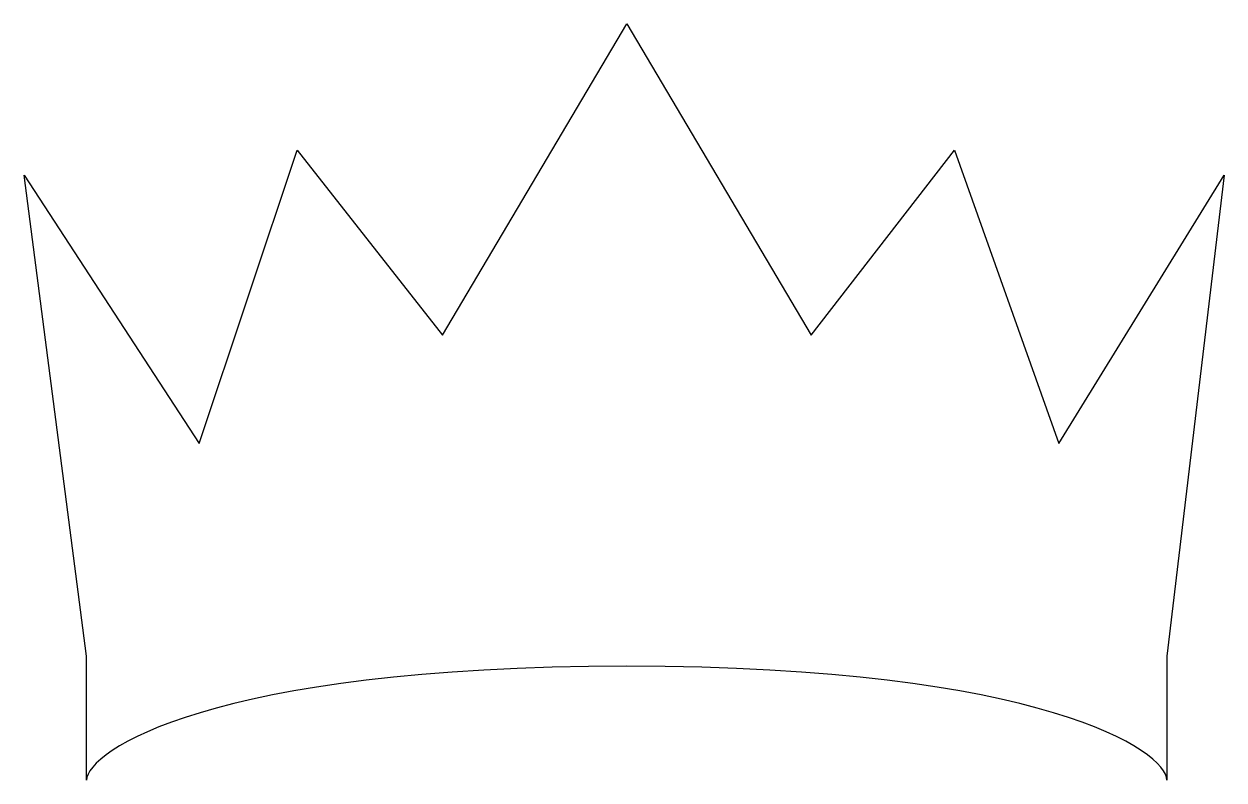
# Model space of a CAD drawing. Header units: centimetres. Extents: x -9.8 to 9.8, y -6.2 to 6.2.
import ezdxf

# ---------------------------------------------------------------- set-up
doc = ezdxf.new("R2010")
doc.units = ezdxf.units.CM
doc.header["$MEASUREMENT"] = 0
doc.layers.add('Camada 1', color=7, linetype='Continuous')

msp = doc.modelspace()

# ---------------------------------------------------------------- linework, layer by layer
at = {"layer": 'Camada 1'}
msp.add_open_spline([(7.13457, -0.68091), (7.13457, -0.68091), (5.42092, 4.13239), (5.42092, 4.13239), (5.42092, 4.13239), (5.42092, 4.13239), (3.07136, 1.09643), (3.07136, 1.09643), (3.07136, 1.09643), (3.07136, 1.09643), (0.04755, 6.20289), (0.04755, 6.20289), (0.04755, 6.20289), (0.04755, 6.20289), (-2.98037, 1.09643), (-2.98037, 1.09643), (-2.98037, 1.09643), (-2.98037, 1.09643), (-5.36427, 4.13242), (-5.36427, 4.13242), (-5.36427, 4.13242), (-5.36427, 4.13242), (-6.96971, -0.68088), (-6.96971, -0.68088), (-6.96971, -0.68088), (-6.96971, -0.68088), (-9.84496, 3.72396), (-9.84496, 3.72396), (-9.84496, 3.72396), (-9.84496, 3.72396), (-8.81779, -4.16986), (-8.81779, -4.16986), (-8.81779, -4.16986), (-8.81779, -4.16986), (-8.81779, -6.20292), (-8.81779, -6.20292), (-8.81779, -6.20292), (-8.81779, -5.74495), (-6.80391, -4.33665), (0.04755, -4.33665), (0.04755, -4.33665), (6.89491, -4.33665), (8.90879, -5.74497), (8.90879, -6.20292), (8.90879, -6.20292), (8.90879, -6.20292), (8.90879, -4.16986), (8.90879, -4.16986), (8.90879, -4.16986), (8.90879, -4.16986), (9.84497, 3.72396), (9.84497, 3.72396), (9.84497, 3.72396), (9.84497, 3.72396), (7.13457, -0.68091), (7.13457, -0.68091)], degree=3, knots=[0, 0, 0, 0, 0.06666667, 0.06666667, 0.06666667, 0.06666667, 0.13333333, 0.13333333, 0.13333333, 0.13333333, 0.2, 0.2, 0.2, 0.2, 0.26666667, 0.26666667, 0.26666667, 0.26666667, 0.33333333, 0.33333333, 0.33333333, 0.33333333, 0.4, 0.4, 0.4, 0.4, 0.46666667, 0.46666667, 0.46666667, 0.46666667, 0.53333333, 0.53333333, 0.53333333, 0.53333333, 0.6, 0.6, 0.6, 0.6, 0.66666667, 0.66666667, 0.66666667, 0.66666667, 0.73333333, 0.73333333, 0.73333333, 0.73333333, 0.8, 0.8, 0.8, 0.8, 0.86666667, 0.86666667, 0.86666667, 0.86666667, 1, 1, 1, 1], dxfattribs=at)

doc.saveas('drawing.dxf')
